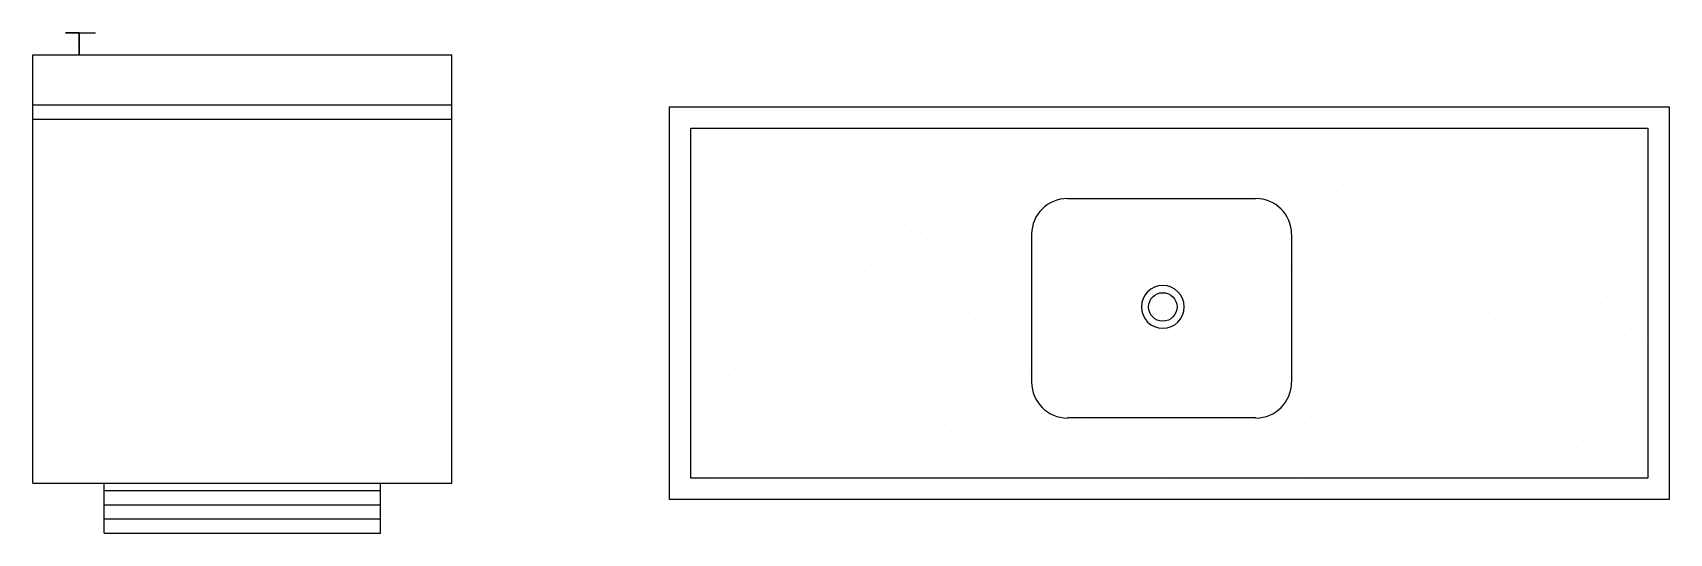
# Model space of a CAD drawing. Header units: millimetres. Extents: x 2478 to 18835, y -4183 to 1193.
# Drawn here: x 5368.4 to 5597.6, y 590.5 to 660.6 of the extents above; entities that cross this region are included whole.
import ezdxf

# ---------------------------------------------------------------- set-up
doc = ezdxf.new("R2010")
doc.units = ezdxf.units.MM
doc.layers.add('MOBILIAS', color=7, linetype='Continuous')

msp = doc.modelspace()

# ---------------------------------------------------------------- linework, layer by layer
at = {"color": 1}
for p, q in [((5374.91, 660.63), (5373, 660.63)), ((5373, 660.63), (5377.2, 660.63)), ((5374.91, 660.63), (5374.91, 657.53)), ((5374.91, 657.53), (5374.91, 660.63)), ((5368.42, 657.53), (5427.11, 657.53)), ((5368.42, 597.53), (5368.42, 657.53)), ((5427.11, 597.53), (5427.11, 657.53)), ((5368.42, 650.53), (5427.11, 650.53)), ((5368.42, 648.53), (5427.11, 648.53)), ((5368.42, 597.53), (5427.11, 597.53)), ((5378.42, 590.53), (5378.42, 597.53)), ((5378.42, 596.53), (5417.11, 596.53)), ((5417.11, 590.53), (5417.11, 597.53)), ((5378.42, 594.53), (5417.11, 594.53)), ((5378.42, 592.53), (5417.11, 592.53)), ((5378.42, 590.53), (5417.11, 590.53))]:
    msp.add_line(p, q, dxfattribs=at)
at = {"layer": 'MOBILIAS', "color": 1, "linetype": 'Continuous'}
for p, q in [((5457.57, 650.27), (5597.57, 650.27)), ((5457.57, 595.27), (5457.57, 650.27)), ((5597.57, 650.27), (5597.57, 595.27)), ((5460.57, 647.27), (5594.57, 647.27)), ((5460.57, 598.27), (5460.57, 647.27)), ((5461.89, 646.39), (5461.89, 646.39)), ((5562.51, 646.58), (5562.51, 646.58)), ((5592.05, 647.19), (5592.05, 647.19)), ((5594.57, 647.27), (5594.57, 598.27)), ((5464.87, 641.99), (5464.87, 641.99)), ((5475.4, 643.34), (5475.4, 643.34)), ((5476.77, 642.11), (5476.77, 642.11)), ((5484.36, 641.89), (5484.36, 641.89)), ((5499.13, 643.38), (5499.13, 643.38)), ((5504.95, 642.64), (5504.95, 642.64)), ((5522.86, 643.43), (5522.86, 643.43)), ((5524.89, 642.89), (5524.89, 642.89)), ((5544.38, 642.8), (5544.38, 642.8)), ((5546.59, 643.47), (5546.59, 643.47)), ((5564.96, 643.54), (5564.96, 643.54)), ((5570.32, 643.51), (5570.32, 643.51)), ((5581.82, 642.45), (5581.82, 642.45)), ((5584.91, 643.79), (5584.91, 643.79)), ((5585.79, 642.98), (5585.79, 642.98)), ((5591.98, 643.79), (5591.98, 643.79)), ((5594.05, 643.56), (5594.05, 643.56)), ((5478.17, 640.83), (5478.17, 640.83)), ((5507.71, 641.44), (5507.71, 641.44)), ((5538.2, 641.18), (5538.2, 641.18)), ((5539.6, 639.89), (5539.6, 639.89)), ((5561.31, 639.75), (5561.31, 639.75)), ((5565.28, 640.27), (5565.28, 640.27)), ((5569.14, 640.51), (5569.14, 640.51)), ((5571.47, 641.09), (5571.47, 641.09)), ((5513.29, 637.4), (5539.67, 637.4)), ((5544.77, 637.57), (5544.77, 637.57)), ((5550.96, 638.39), (5550.96, 638.39)), ((5475.18, 634.84), (5475.18, 634.84)), ((5484.8, 634.75), (5484.8, 634.75)), ((5495.12, 635.1), (5495.12, 635.1)), ((5555.14, 636), (5555.14, 636)), ((5574.63, 635.91), (5574.63, 635.91)), ((5466.77, 633.68), (5466.77, 633.68)), ((5490.5, 633.72), (5490.5, 633.72)), ((5546.23, 633.82), (5546.23, 633.82)), ((5561.69, 633.85), (5561.69, 633.85)), ((5576.72, 633.56), (5576.72, 633.56)), ((5585.42, 633.89), (5585.42, 633.89)), ((5469.99, 631.63), (5469.99, 631.63)), ((5489.43, 630.29), (5489.43, 630.29)), ((5493.71, 631.67), (5493.71, 631.67)), ((5499.78, 631.65), (5499.78, 631.65)), ((5503.74, 632.17), (5503.74, 632.17)), ((5508.29, 611.68), (5508.29, 632.4)), ((5544.67, 632.4), (5544.67, 611.68)), ((5564.9, 631.8), (5564.9, 631.8)), ((5578.13, 632.27), (5578.13, 632.27)), ((5588.63, 631.84), (5588.63, 631.84)), ((5461.89, 628.07), (5461.89, 628.07)), ((5479.27, 628.95), (5479.27, 628.95)), ((5483.23, 629.47), (5483.23, 629.47)), ((5505.43, 627.95), (5505.43, 627.95)), ((5544.86, 628.11), (5544.86, 628.11)), ((5565.44, 628.86), (5565.44, 628.86)), ((5585.39, 629.11), (5585.39, 629.11)), ((5462.72, 626.77), (5462.72, 626.77)), ((5465.35, 627.3), (5465.35, 627.3)), ((5468.92, 627.59), (5468.92, 627.59)), ((5484.84, 627.21), (5484.84, 627.21)), ((5492.39, 627.8), (5492.39, 627.8)), ((5493.79, 626.52), (5493.79, 626.52)), ((5553.82, 626.87), (5553.82, 626.87)), ((5584.76, 626.19), (5584.76, 626.19)), ((5481.55, 624.26), (5481.55, 624.26)), ((5505.28, 624.3), (5505.28, 624.3)), ((5552.74, 624.39), (5552.74, 624.39)), ((5555.22, 625.58), (5555.22, 625.58)), ((5576.47, 624.43), (5576.47, 624.43)), ((5588.85, 623.65), (5588.85, 623.65)), ((5592.81, 624.17), (5592.81, 624.17)), ((5469.48, 621.12), (5469.48, 621.12)), ((5555.62, 621.32), (5555.62, 621.32)), ((5572.3, 621.47), (5572.3, 621.47)), ((5575.11, 621.22), (5575.11, 621.22)), ((5578.5, 622.29), (5578.5, 622.29)), ((5470.88, 619.83), (5470.88, 619.83)), ((5475.66, 620.16), (5475.66, 620.16)), ((5495.6, 620.41), (5495.6, 620.41)), ((5500.42, 620.44), (5500.42, 620.44)), ((5551.79, 618.77), (5551.79, 618.77)), ((5557.99, 619.59), (5557.99, 619.59)), ((5561.85, 619.51), (5561.85, 619.51)), ((5568.34, 620.95), (5568.34, 620.95)), ((5592.34, 619.24), (5592.34, 619.24)), ((5547.82, 618.25), (5547.82, 618.25)), ((5593.75, 617.96), (5593.75, 617.96)), ((5472.93, 614.59), (5472.93, 614.59)), ((5496.66, 614.64), (5496.66, 614.64)), ((5565.92, 614.17), (5565.92, 614.17)), ((5567.85, 614.77), (5567.85, 614.77)), ((5585.87, 614.43), (5585.87, 614.43)), ((5591.57, 614.81), (5591.57, 614.81)), ((5465.83, 612.62), (5465.83, 612.62)), ((5476.14, 612.55), (5476.14, 612.55)), ((5477.51, 613.75), (5477.51, 613.75)), ((5485.32, 612.53), (5485.32, 612.53)), ((5499.87, 612.59), (5499.87, 612.59)), ((5505.91, 613.27), (5505.91, 613.27)), ((5506.8, 612.85), (5506.8, 612.85)), ((5508, 613.49), (5508, 613.49)), ((5545.34, 613.43), (5545.34, 613.43)), ((5547.33, 612.68), (5547.33, 612.68)), ((5569.44, 612.56), (5569.44, 612.56)), ((5571.06, 612.72), (5571.06, 612.72)), ((5486.29, 610.15), (5486.29, 610.15)), ((5490.26, 610.67), (5490.26, 610.67)), ((5496.45, 611.48), (5496.45, 611.48)), ((5570.84, 611.27), (5570.84, 611.27)), ((5465.78, 607.45), (5465.78, 607.45)), ((5469.75, 607.97), (5469.75, 607.97)), ((5475.94, 608.78), (5475.94, 608.78)), ((5463.98, 605.13), (5463.98, 605.13)), ((5476.14, 605.48), (5476.14, 605.48)), ((5485.1, 606.8), (5485.1, 606.8)), ((5486.5, 605.52), (5486.5, 605.52)), ((5487.71, 605.18), (5487.71, 605.18)), ((5496.08, 605.73), (5496.08, 605.73)), ((5511.44, 605.22), (5511.44, 605.22)), ((5539.67, 606.68), (5513.29, 606.68)), ((5515.57, 605.64), (5515.57, 605.64)), ((5516.04, 606.13), (5516.04, 606.13)), ((5535.17, 605.26), (5535.17, 605.26)), ((5536.15, 606.38), (5536.15, 606.38)), ((5546.53, 605.87), (5546.53, 605.87)), ((5556.1, 606.63), (5556.1, 606.63)), ((5558.9, 605.31), (5558.9, 605.31)), ((5575.59, 606.54), (5575.59, 606.54)), ((5577.47, 605.19), (5577.47, 605.19)), ((5582.63, 605.35), (5582.63, 605.35)), ((5547.93, 604.58), (5547.93, 604.58)), ((5585.52, 603.48), (5585.52, 603.48)), ((5565.01, 600.78), (5565.01, 600.78)), ((5575.36, 602.14), (5575.36, 602.14)), ((5579.33, 602.67), (5579.33, 602.67)), ((5594.57, 598.27), (5460.57, 598.27)), ((5462.19, 600.12), (5462.19, 600.12)), ((5463.6, 598.83), (5463.6, 598.83)), ((5493.13, 599.44), (5493.13, 599.44)), ((5506.39, 598.59), (5506.39, 598.59)), ((5523.62, 599.18), (5523.62, 599.18)), ((5526.33, 598.84), (5526.33, 598.84)), ((5545.82, 598.75), (5545.82, 598.75)), ((5554.56, 598.51), (5554.56, 598.51)), ((5554.85, 599.44), (5554.85, 599.44)), ((5558.82, 599.97), (5558.82, 599.97)), ((5566.4, 599.49), (5566.4, 599.49)), ((5586.35, 599.74), (5586.35, 599.74)), ((5597.57, 595.27), (5457.57, 595.27))]:
    msp.add_line(p, q, dxfattribs=at)
for centre, major_axis, start_param, end_param in [((5513.29, 632.4), (3.54, 3.54), 0.785398, 2.356194), ((5539.67, 632.4), (-3.54, 3.54), 3.926991, 5.497787), ((5526.65, 622.23), (2.12, 2.12), 5.497787, 11.780972), ((5526.65, 622.23), (1.41, 1.41), 5.497787, 11.780972), ((5513.29, 611.68), (-3.54, 3.54), 0.785398, 2.356194), ((5539.67, 611.68), (3.54, 3.54), 3.926991, 5.497787)]:
    msp.add_ellipse(centre, major_axis=major_axis, ratio=1, start_param=start_param, end_param=end_param, dxfattribs=at)

doc.saveas('drawing.dxf')
